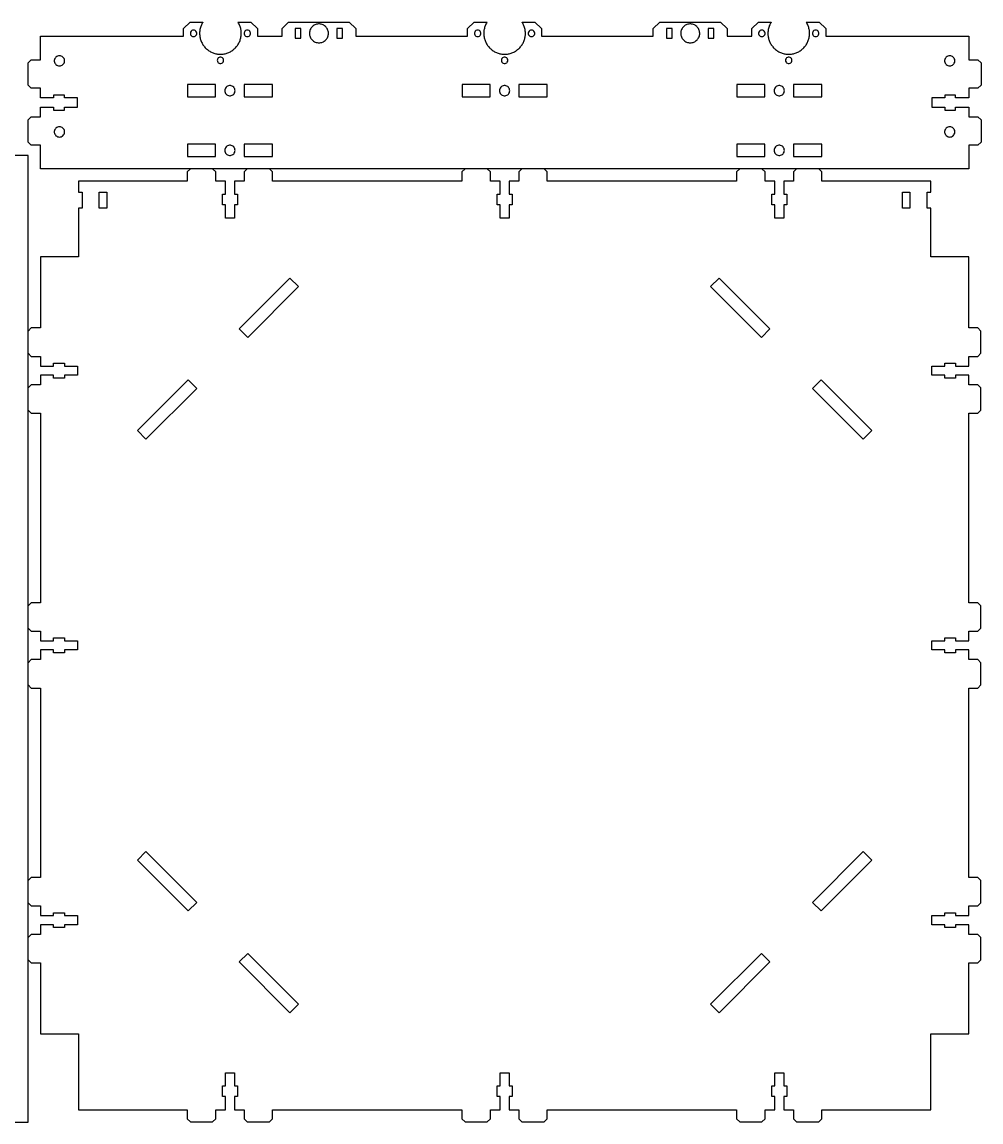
# Model space of a CAD drawing. Extents: x -83 to 769, y -399 to 181.
# Drawn here: x 263 to 769, y -399 to 181 of the extents above; entities that cross this region are included whole.
import ezdxf

# ---------------------------------------------------------------- set-up
doc = ezdxf.new("R2010")
doc.units = 0
doc.layers.add('Layer_1', color=7, linetype='CONTINUOUS')

msp = doc.modelspace()

# ---------------------------------------------------------------- linework, layer by layer
at = {"layer": 'Layer_1', "color": 7}
for points in [[(358.5817, 181.072481), (358.329698, 180.643785), (358.097697, 180.204168), (357.885697, 179.754475), (357.693699, 179.295666), (357.522697, 178.828673), (357.373698, 178.354483), (357.245699, 177.873972), (357.139699, 177.388267), (357.055699, 176.898188), (356.994699, 176.404779), (356.955699, 175.909169), (356.938709, 175.412288), (356.943693, 174.915069), (356.971695, 174.418782), (357.022698, 173.924074), (357.095698, 173.432274), (357.1907, 172.94417), (357.306699, 172.460978), (357.445699, 171.983486), (357.605699, 171.512768), (357.786699, 171.049782), (357.9887, 170.595376), (358.210699, 170.150678), (358.452699, 169.716367), (358.7147, 169.293485), (358.994698, 168.882767), (359.293698, 168.485285), (359.6097, 168.101576), (359.942699, 167.73257), (360.292697, 167.379087), (360.657698, 167.041662), (361.037699, 166.72117), (361.431698, 166.418064), (361.839698, 166.133189), (362.259699, 165.866968), (362.690697, 165.619968), (363.132699, 165.392779), (363.584698, 165.185769), (364.0457, 164.999361), (364.514699, 164.834063), (364.990698, 164.690074), (365.472697, 164.567787), (365.9597, 164.467287), (366.450699, 164.388971), (366.944697, 164.332865), (367.440697, 164.299168), (367.937699, 164.287879), (368.434698, 164.299252), (368.930698, 164.332865), (369.424697, 164.388971), (369.915699, 164.467287), (370.402699, 164.567787), (370.884698, 164.690074), (371.360699, 164.834063), (371.829699, 164.999361), (372.290698, 165.185769), (372.742699, 165.392779), (373.184699, 165.619968), (373.6157, 165.866968), (374.035697, 166.133189), (374.443698, 166.418064), (374.8377, 166.72117), (375.217698, 167.041662), (375.582698, 167.379087), (375.932699, 167.73257), (376.265699, 168.101576), (376.581697, 168.485285), (376.880698, 168.882767), (377.160699, 169.293485), (377.4227, 169.716367), (377.6647, 170.150678), (377.886699, 170.595376), (378.088699, 171.049782), (378.2697, 171.512768), (378.4297, 171.983486), (378.5687, 172.460978), (378.684699, 172.94417), (378.779698, 173.432274), (378.852697, 173.924074), (378.903698, 174.418782), (378.931694, 174.915069), (378.936692, 175.412288), (378.919708, 175.909169), (378.880699, 176.404779), (378.8197, 176.898188), (378.735699, 177.388267), (378.629699, 177.873972), (378.501697, 178.354483), (378.352698, 178.828673), (378.1817, 179.295666), (377.989698, 179.754475), (377.777699, 180.204168), (377.545698, 180.643785), (377.293699, 181.072481), (377.1537, 181.287986), (383.922698, 181.287986), (387.4377, 177.773275), (387.4377, 173.787987), (400.437699, 173.787987), (400.437699, 177.773275), (403.952698, 181.287986), (435.922998, 181.287986), (439.437697, 177.773275), (439.437697, 173.787987), (498.437698, 173.787987), (498.437698, 177.773275), (501.952398, 181.287986), (508.721508, 181.287986), (508.581468, 181.072481), (508.329638, 180.643785), (508.097438, 180.204168), (507.885298, 179.754475), (507.693798, 179.295666), (507.523098, 178.828673), (507.373798, 178.354483), (507.245998, 177.873972), (507.140098, 177.388267), (507.056198, 176.898188), (506.994598, 176.404779), (506.955298, 175.909169), (506.938399, 175.412288), (506.943998, 174.915069), (506.972099, 174.418782), (507.022598, 173.924074), (507.095398, 173.432274), (507.190298, 172.94417), (507.307198, 172.460978), (507.445798, 171.983486), (507.605798, 171.512768), (507.786998, 171.049782), (507.988848, 170.595376), (508.211058, 170.150678), (508.453128, 169.716367), (508.714588, 169.293485), (508.994888, 168.882767), (509.293458, 168.485285), (509.609678, 168.101576), (509.942918, 167.73257), (510.292498, 167.379087), (510.657688, 167.041662), (511.037748, 166.72117), (511.431898, 166.418064), (511.839358, 166.133189), (512.259258, 165.866968), (512.690778, 165.619968), (513.133008, 165.392779), (513.585048, 165.185769), (514.045988, 164.999361), (514.514878, 164.834063), (514.990768, 164.690074), (515.472668, 164.567787), (515.959608, 164.467287), (516.450578, 164.388971), (516.944595, 164.332865), (517.440643, 164.299168), (517.937698, 164.287963), (518.434753, 164.299252), (518.930801, 164.332865), (519.424818, 164.388971), (519.915788, 164.467287), (520.402728, 164.567787), (520.884628, 164.690074), (521.360518, 164.834063), (521.829408, 164.999361), (522.290348, 165.185769), (522.742388, 165.392779), (523.184618, 165.619968), (523.616138, 165.866968), (524.036038, 166.133189), (524.443498, 166.418064), (524.837648, 166.72117), (525.217708, 167.041662), (525.582898, 167.379087), (525.932478, 167.73257), (526.265718, 168.101576), (526.581938, 168.485285), (526.880508, 168.882767), (527.160808, 169.293485), (527.422268, 169.716367), (527.664338, 170.150678), (527.886548, 170.595376), (528.088398, 171.049782), (528.269598, 171.512768), (528.429598, 171.983486), (528.568198, 172.460978), (528.685098, 172.94417), (528.779998, 173.432274), (528.852798, 173.924074), (528.903298, 174.418782), (528.931399, 174.915069), (528.936998, 175.412288), (528.920099, 175.909169), (528.880798, 176.404779), (528.819198, 176.898188), (528.735298, 177.388267), (528.629398, 177.873972), (528.501598, 178.354483), (528.352298, 178.828673), (528.181598, 179.295666), (527.990098, 179.754475), (527.777958, 180.204168), (527.545758, 180.643785), (527.293928, 181.072481), (527.153888, 181.287986), (533.922998, 181.287986), (537.437698, 177.773275), (537.437698, 173.787987), (596.437699, 173.787987), (596.437699, 177.773275), (599.952399, 181.287986), (631.922699, 181.287986), (635.437698, 177.773275), (635.437698, 173.787987), (648.437697, 173.787987), (648.437697, 177.773275), (651.952699, 181.287986), (658.721697, 181.287986), (658.581698, 181.072481), (658.329699, 180.643785), (658.097698, 180.204168), (657.885698, 179.754475), (657.693697, 179.295666), (657.522698, 178.828673), (657.373699, 178.354483), (657.245697, 177.873972), (657.139697, 177.388267), (657.055697, 176.898188), (656.994697, 176.404779), (656.955697, 175.909169), (656.938707, 175.412288), (656.943694, 174.915069), (656.971696, 174.418782), (657.022699, 173.924074), (657.095699, 173.432274), (657.190698, 172.94417), (657.306697, 172.460978), (657.445697, 171.983486), (657.605697, 171.512768), (657.786698, 171.049782), (657.988698, 170.595376), (658.210697, 170.150678), (658.452697, 169.716367), (658.714698, 169.293485), (658.994699, 168.882767), (659.293699, 168.485285), (659.609698, 168.101576), (659.942698, 167.73257), (660.292698, 167.379087), (660.657699, 167.041662), (661.037697, 166.72117), (661.431699, 166.418064), (661.839699, 166.133189), (662.259697, 165.866968), (662.690698, 165.619968), (663.132698, 165.392779), (663.584699, 165.185769), (664.045698, 164.999361), (664.514698, 164.834063), (664.990699, 164.690074), (665.472698, 164.567787), (665.959698, 164.467287), (666.4507, 164.388971), (666.944699, 164.332865), (667.440699, 164.299168), (667.937698, 164.287879), (668.434699, 164.299252), (668.930699, 164.332865), (669.424698, 164.388971), (669.915697, 164.467287), (670.4027, 164.567787), (670.884699, 164.690074), (671.360697, 164.834063), (671.829697, 164.999361), (672.290699, 165.185769), (672.742697, 165.392779), (673.1847, 165.619968), (673.615698, 165.866968), (674.035698, 166.133189), (674.443699, 166.418064), (674.837698, 166.72117), (675.217699, 167.041662), (675.5827, 167.379087), (675.932697, 167.73257), (676.265697, 168.101576), (676.581699, 168.485285), (676.880699, 168.882767), (677.160697, 169.293485), (677.422698, 169.716367), (677.664698, 170.150678), (677.886697, 170.595376), (678.088697, 171.049782), (678.269698, 171.512768), (678.429698, 171.983486), (678.568698, 172.460978), (678.684697, 172.94417), (678.779699, 173.432274), (678.852698, 173.924074), (678.903699, 174.418782), (678.931695, 174.915069), (678.936693, 175.412288), (678.919709, 175.909169), (678.880698, 176.404779), (678.819698, 176.898188), (678.735698, 177.388267), (678.629698, 177.873972), (678.501699, 178.354483), (678.352699, 178.828673), (678.181698, 179.295666), (677.9897, 179.754475), (677.7777, 180.204168), (677.545699, 180.643785), (677.293697, 181.072481), (677.153698, 181.287986), (683.922699, 181.287986), (687.437698, 177.773275), (687.437698, 173.787987), (762.937699, 173.787987), (762.937699, 161.287969), (767.812699, 161.287969), (769.437698, 159.662962), (769.437698, 147.912978), (767.812699, 146.287971), (762.937699, 146.287971), (762.937699, 141.187962), (756.037699, 141.187962), (756.037699, 142.737982), (750.337699, 142.737982), (750.337699, 141.187962), (743.437699, 141.187962), (743.437699, 136.387982), (750.337699, 136.387982), (750.337699, 134.837962), (756.037699, 134.837962), (756.037699, 136.387982), (762.937699, 136.387982), (762.937699, 131.287973), (767.812699, 131.287973), (769.437698, 129.662966), (769.437698, 117.912982), (767.812699, 116.287975), (762.937699, 116.287975), (762.937699, 103.787986), (272.937697, 103.787986), (272.937697, 116.287975), (268.062698, 116.287975), (266.437699, 117.912982), (266.437699, 129.662966), (268.062698, 131.287973), (272.937697, 131.287973), (272.937697, 136.387982), (279.837698, 136.387982), (279.837698, 134.837962), (285.537697, 134.837962), (285.537697, 136.387982), (292.437698, 136.387982), (292.437698, 141.187962), (285.537697, 141.187962), (285.537697, 142.737982), (279.837698, 142.737982), (279.837698, 141.187962), (272.937697, 141.187962), (272.937697, 146.287971), (268.062698, 146.287971), (266.437699, 147.912978), (266.437699, 159.662962), (268.062698, 161.287969), (272.937697, 161.287969), (272.937697, 173.787987), (348.437699, 173.787987), (348.437699, 177.773275), (351.952697, 181.287986), (358.721699, 181.287986), (358.5817, 181.072481)], [(419.688497, 180.281779), (419.192497, 180.232164), (418.703897, 180.133386), (418.227599, 179.986462), (417.768698, 179.792772), (417.330697, 179.554379), (416.918698, 179.273681), (416.536699, 178.953274), (416.188699, 178.596376), (415.877699, 178.206684), (415.6077, 177.787979), (415.379698, 177.344382), (415.197698, 176.88038), (415.062697, 176.400574), (414.976699, 175.909677), (414.939699, 175.412571), (414.951694, 174.914279), (415.013698, 174.419769), (415.124699, 173.933783), (415.283697, 173.461286), (415.488698, 173.00688), (415.7377, 172.575278), (416.028699, 172.170571), (416.358699, 171.796768), (416.723699, 171.457762), (417.120699, 171.156772), (417.546699, 170.896874), (417.995497, 170.680579), (418.463898, 170.51006), (418.946998, 170.387068), (419.439899, 170.312787), (419.9377, 170.287951), (420.435497, 170.312815), (420.928398, 170.387068), (421.411498, 170.51006), (421.879899, 170.680579), (422.329, 170.896874), (422.754297, 171.156772), (423.151598, 171.457762), (423.517, 171.796768), (423.846898, 172.170571), (424.137798, 172.575278), (424.387099, 173.00688), (424.592097, 173.461286), (424.750799, 173.933783), (424.861698, 174.419769), (424.9237, 174.914279), (424.936089, 175.412571), (424.898898, 175.909677), (424.812298, 176.400574), (424.677297, 176.88038), (424.495199, 177.344382), (424.267798, 177.787979), (423.997399, 178.206684), (423.686599, 178.596376), (423.338599, 178.953274), (422.956698, 179.273681), (422.5449, 179.554379), (422.1071, 179.792772), (421.6478, 179.986462), (421.171499, 180.133386), (420.682899, 180.232164), (420.186899, 180.281779), (419.688497, 180.281779)], [(615.688498, 180.281779), (615.192498, 180.232164), (614.703898, 180.133386), (614.227597, 179.986462), (613.768297, 179.792772), (613.330497, 179.554379), (612.918698, 179.273681), (612.536798, 178.953274), (612.188798, 178.596376), (611.877998, 178.206684), (611.607598, 177.787979), (611.380198, 177.344382), (611.198099, 176.88038), (611.063098, 176.400574), (610.976499, 175.909677), (610.939299, 175.412571), (610.951688, 174.914279), (611.013698, 174.419769), (611.124597, 173.933783), (611.283299, 173.461286), (611.488297, 173.00688), (611.737598, 172.575278), (612.028499, 172.170571), (612.358397, 171.796768), (612.723798, 171.457762), (613.1211, 171.156772), (613.546397, 170.896874), (613.995497, 170.680579), (614.463899, 170.51006), (614.946998, 170.387068), (615.439899, 170.312787), (615.937697, 170.287951), (616.435498, 170.312815), (616.928399, 170.387068), (617.411498, 170.51006), (617.8799, 170.680579), (618.328698, 170.896874), (618.754698, 171.156772), (619.151697, 171.457762), (619.516698, 171.796768), (619.846698, 172.170571), (620.137697, 172.575278), (620.386699, 173.00688), (620.5917, 173.461286), (620.750698, 173.933783), (620.861699, 174.419769), (620.923697, 174.914279), (620.935692, 175.412571), (620.898698, 175.909677), (620.812699, 176.400574), (620.677698, 176.88038), (620.495699, 177.344382), (620.267697, 177.787979), (619.997698, 178.206684), (619.686698, 178.596376), (619.338698, 178.953274), (618.956699, 179.273681), (618.544699, 179.554379), (618.106699, 179.792772), (617.647797, 179.986462), (617.171499, 180.133386), (616.682899, 180.232164), (616.186899, 180.281779), (615.688498, 180.281779)], [(353.258698, 176.919073), (352.818699, 176.718074), (352.452699, 176.40128), (352.191697, 175.994174), (352.054698, 175.529862), (352.054698, 175.046077), (352.191697, 174.581765), (352.452699, 174.174688), (352.818699, 173.857865), (353.258698, 173.656866), (353.737699, 173.587976), (354.216698, 173.656866), (354.6567, 173.857865), (355.022699, 174.174688), (355.283699, 174.581765), (355.420698, 175.046077), (355.420698, 175.529862), (355.283699, 175.994174), (355.022699, 176.40128), (354.6567, 176.718074), (354.216698, 176.919073), (353.737699, 176.987963), (353.258698, 176.919073)], [(381.658697, 176.919073), (381.218699, 176.718074), (380.852699, 176.40128), (380.591697, 175.994174), (380.454698, 175.529862), (380.454698, 175.046077), (380.591697, 174.581765), (380.852699, 174.174688), (381.218699, 173.857865), (381.658697, 173.656866), (382.137699, 173.587976), (382.616698, 173.656866), (383.056699, 173.857865), (383.422699, 174.174688), (383.683698, 174.581765), (383.820697, 175.046077), (383.820697, 175.529862), (383.683698, 175.994174), (383.422699, 176.40128), (383.056699, 176.718074), (382.616698, 176.919073), (382.137699, 176.987963), (381.658697, 176.919073)], [(407.437699, 177.787979), (407.437699, 172.787989), (410.437699, 172.787989), (410.437699, 177.787979), (407.437699, 177.787979)], [(429.437698, 177.787979), (429.437698, 172.787989), (432.437697, 172.787989), (432.437697, 177.787979), (429.437698, 177.787979)], [(503.258798, 176.919073), (502.818598, 176.718074), (502.452898, 176.40128), (502.191298, 175.994174), (502.054998, 175.529862), (502.054998, 175.046077), (502.191298, 174.581765), (502.452898, 174.174688), (502.818598, 173.857865), (503.258798, 173.656866), (503.737698, 173.587976), (504.216598, 173.656866), (504.656798, 173.857865), (505.022498, 174.174688), (505.284098, 174.581765), (505.420398, 175.046077), (505.420398, 175.529862), (505.284098, 175.994174), (505.022498, 176.40128), (504.656798, 176.718074), (504.216598, 176.919073), (503.737698, 176.987963), (503.258798, 176.919073)], [(531.658798, 176.919073), (531.218598, 176.718074), (530.852898, 176.40128), (530.591298, 175.994174), (530.454998, 175.529862), (530.454998, 175.046077), (530.591298, 174.581765), (530.852898, 174.174688), (531.218598, 173.857865), (531.658798, 173.656866), (532.137698, 173.587976), (532.616598, 173.656866), (533.056798, 173.857865), (533.422498, 174.174688), (533.684098, 174.581765), (533.820398, 175.046077), (533.820398, 175.529862), (533.684098, 175.994174), (533.422498, 176.40128), (533.056798, 176.718074), (532.616598, 176.919073), (532.137698, 176.987963), (531.658798, 176.919073)], [(603.4377, 177.787979), (603.4377, 172.787989), (606.437699, 172.787989), (606.437699, 177.787979), (603.4377, 177.787979)], [(625.437698, 177.787979), (625.437698, 172.787989), (628.437697, 172.787989), (628.437697, 177.787979), (625.437698, 177.787979)], [(653.258699, 176.919073), (652.818697, 176.718074), (652.452698, 176.40128), (652.191698, 175.994174), (652.054699, 175.529862), (652.054699, 175.046077), (652.191698, 174.581765), (652.452698, 174.174688), (652.818697, 173.857865), (653.258699, 173.656866), (653.737698, 173.587976), (654.216699, 173.656866), (654.656698, 173.857865), (655.022698, 174.174688), (655.2837, 174.581765), (655.420699, 175.046077), (655.420699, 175.529862), (655.2837, 175.994174), (655.022698, 176.40128), (654.656698, 176.718074), (654.216699, 176.919073), (653.737698, 176.987963), (653.258699, 176.919073)], [(681.658698, 176.919073), (681.218697, 176.718074), (680.852697, 176.40128), (680.591698, 175.994174), (680.454699, 175.529862), (680.454699, 175.046077), (680.591698, 174.581765), (680.852697, 174.174688), (681.218697, 173.857865), (681.658698, 173.656866), (682.137697, 173.587976), (682.616699, 173.656866), (683.056698, 173.857865), (683.422697, 174.174688), (683.683699, 174.581765), (683.820699, 175.046077), (683.820699, 175.529862), (683.683699, 175.994174), (683.422697, 176.40128), (683.056698, 176.718074), (682.616699, 176.919073), (682.137697, 176.987963), (681.658698, 176.919073)], [(282.441697, 163.441974), (281.962698, 163.305661), (281.516697, 163.08358), (281.118699, 162.783267), (280.782699, 162.41508), (280.520698, 161.991465), (280.340699, 161.52687), (280.249697, 161.037074), (280.249697, 160.538867), (280.340699, 160.04907), (280.520698, 159.584476), (280.782699, 159.160889), (281.118699, 158.792673), (281.516697, 158.492361), (281.962698, 158.27028), (282.441697, 158.133967), (282.9377, 158.087964), (283.4337, 158.133967), (283.912699, 158.27028), (284.358697, 158.492361), (284.756698, 158.792673), (285.092698, 159.160889), (285.354699, 159.584476), (285.534697, 160.04907), (285.625697, 160.538867), (285.625697, 161.037074), (285.534697, 161.52687), (285.354699, 161.991465), (285.092698, 162.41508), (284.756698, 162.783267), (284.358697, 163.08358), (283.912699, 163.305661), (283.4337, 163.441974), (282.9377, 163.487976), (282.441697, 163.441974)], [(367.695699, 162.77068), (367.231698, 162.634367), (366.824699, 162.372775), (366.507699, 162.007072), (366.306697, 161.566861), (366.2377, 161.087987), (366.306697, 160.608971), (366.507699, 160.168874), (366.824699, 159.80317), (367.231698, 159.541578), (367.695699, 159.405265), (368.179699, 159.405265), (368.643698, 159.541578), (369.050699, 159.80317), (369.367699, 160.168874), (369.568698, 160.608971), (369.637699, 161.087987), (369.568698, 161.566861), (369.367699, 162.007072), (369.050699, 162.372775), (368.643698, 162.634367), (368.179699, 162.77068), (367.695699, 162.77068)], [(517.69577, 162.77068), (517.231506, 162.634367), (516.824448, 162.372775), (516.507568, 162.007072), (516.306568, 161.566861), (516.237698, 161.087987), (516.306568, 160.608971), (516.507568, 160.168874), (516.824448, 159.80317), (517.231506, 159.541578), (517.69577, 159.405265), (518.179626, 159.405265), (518.64389, 159.541578), (519.050948, 159.80317), (519.367828, 160.168874), (519.568828, 160.608971), (519.637698, 161.087987), (519.568828, 161.566861), (519.367828, 162.007072), (519.050948, 162.372775), (518.64389, 162.634367), (518.179626, 162.77068), (517.69577, 162.77068)], [(667.695698, 162.77068), (667.231699, 162.634367), (666.824698, 162.372775), (666.507697, 162.007072), (666.306699, 161.566861), (666.237698, 161.087987), (666.306699, 160.608971), (666.507697, 160.168874), (666.824698, 159.80317), (667.231699, 159.541578), (667.695698, 159.405265), (668.179697, 159.405265), (668.643699, 159.541578), (669.050697, 159.80317), (669.367698, 160.168874), (669.568699, 160.608971), (669.637697, 161.087987), (669.568699, 161.566861), (669.367698, 162.007072), (669.050697, 162.372775), (668.643699, 162.634367), (668.179697, 162.77068), (667.695698, 162.77068)], [(752.441697, 163.441974), (751.962698, 163.305661), (751.516699, 163.08358), (751.118698, 162.783267), (750.782699, 162.41508), (750.520698, 161.991465), (750.340699, 161.52687), (750.2497, 161.037074), (750.2497, 160.538867), (750.340699, 160.04907), (750.520698, 159.584476), (750.782699, 159.160889), (751.118698, 158.792673), (751.516699, 158.492361), (751.962698, 158.27028), (752.441697, 158.133967), (752.937697, 158.087964), (753.4337, 158.133967), (753.912698, 158.27028), (754.3587, 158.492361), (754.756698, 158.792673), (755.092698, 159.160889), (755.354699, 159.584476), (755.534697, 160.04907), (755.6257, 160.538867), (755.6257, 161.037074), (755.534697, 161.52687), (755.354699, 161.991465), (755.092698, 162.41508), (754.756698, 162.783267), (754.3587, 163.08358), (753.912698, 163.305661), (753.4337, 163.441974), (752.937697, 163.487976), (752.441697, 163.441974)], [(350.487699, 148.237986), (350.487699, 141.837976), (365.387697, 141.837976), (365.387697, 148.237986), (350.487699, 148.237986)], [(372.688699, 147.726486), (372.198699, 147.634877), (371.734697, 147.454875), (371.310698, 147.192578), (370.942697, 146.856988), (370.641699, 146.459365), (370.419697, 146.013284), (370.2837, 145.534071), (370.237697, 145.037981), (370.2837, 144.541862), (370.419697, 144.062564), (370.641699, 143.616568), (370.942697, 143.218974), (371.310698, 142.883383), (371.734697, 142.621086), (372.198699, 142.441085), (372.688699, 142.349475), (373.1867, 142.349475), (373.676699, 142.441085), (374.140698, 142.621086), (374.564697, 142.883383), (374.932698, 143.218974), (375.2337, 143.616568), (375.455698, 144.062564), (375.591699, 144.541862), (375.637698, 145.037981), (375.591699, 145.534071), (375.455698, 146.013284), (375.2337, 146.459365), (374.932698, 146.856988), (374.564697, 147.192578), (374.140698, 147.454875), (373.676699, 147.634877), (373.1867, 147.726486), (372.688699, 147.726486)], [(380.487698, 148.237986), (380.487698, 141.837976), (395.387699, 141.837976), (395.387699, 148.237986), (380.487698, 148.237986)], [(495.487698, 148.237986), (495.487698, 141.837976), (510.387708, 141.837976), (510.387708, 148.237986), (495.487698, 148.237986)], [(517.688583, 147.726486), (517.198822, 147.634877), (516.734208, 147.454875), (516.310588, 147.192578), (515.942378, 146.856988), (515.642118, 146.459365), (515.420028, 146.013284), (515.283678, 145.534071), (515.237698, 145.037981), (515.283678, 144.541862), (515.420028, 144.062564), (515.642118, 143.616568), (515.942378, 143.218974), (516.310588, 142.883383), (516.734208, 142.621086), (517.198822, 142.441085), (517.688583, 142.349475), (518.186813, 142.349475), (518.676574, 142.441085), (519.141188, 142.621086), (519.564808, 142.883383), (519.933018, 143.218974), (520.233278, 143.616568), (520.455368, 144.062564), (520.591718, 144.541862), (520.637698, 145.037981), (520.591718, 145.534071), (520.455368, 146.013284), (520.233278, 146.459365), (519.933018, 146.856988), (519.564808, 147.192578), (519.141188, 147.454875), (518.676574, 147.634877), (518.186813, 147.726486), (517.688583, 147.726486)], [(525.487688, 148.237986), (525.487688, 141.837976), (540.387698, 141.837976), (540.387698, 148.237986), (525.487688, 148.237986)], [(640.487697, 148.237986), (640.487697, 141.837976), (655.387699, 141.837976), (655.387699, 148.237986), (640.487697, 148.237986)], [(662.688697, 147.726486), (662.198697, 147.634877), (661.734699, 147.454875), (661.310699, 147.192578), (660.942698, 146.856988), (660.641697, 146.459365), (660.419698, 146.013284), (660.283698, 145.534071), (660.237699, 145.037981), (660.283698, 144.541862), (660.419698, 144.062564), (660.641697, 143.616568), (660.942698, 143.218974), (661.310699, 142.883383), (661.734699, 142.621086), (662.198697, 142.441085), (662.688697, 142.349475), (663.186698, 142.349475), (663.676698, 142.441085), (664.140699, 142.621086), (664.564699, 142.883383), (664.9327, 143.218974), (665.233698, 143.616568), (665.4557, 144.062564), (665.591697, 144.541862), (665.637699, 145.037981), (665.591697, 145.534071), (665.4557, 146.013284), (665.233698, 146.459365), (664.9327, 146.856988), (664.564699, 147.192578), (664.140699, 147.454875), (663.676698, 147.634877), (663.186698, 147.726486), (662.688697, 147.726486)], [(670.487699, 148.237986), (670.487699, 141.837976), (685.387698, 141.837976), (685.387698, 148.237986), (670.487699, 148.237986)], [(282.441697, 125.941978), (281.962698, 125.805665), (281.516697, 125.583584), (281.118699, 125.283272), (280.782699, 124.915085), (280.520698, 124.491469), (280.340699, 124.026875), (280.249697, 123.537078), (280.249697, 123.038843), (280.340699, 122.549075), (280.520698, 122.084452), (280.782699, 121.660865), (281.118699, 121.29265), (281.516697, 120.992393), (281.962698, 120.770284), (282.441697, 120.633943), (282.9377, 120.587969), (283.4337, 120.633943), (283.912699, 120.770284), (284.358697, 120.992393), (284.756698, 121.29265), (285.092698, 121.660865), (285.354699, 122.084452), (285.534697, 122.549075), (285.625697, 123.038843), (285.625697, 123.537078), (285.534697, 124.026875), (285.354699, 124.491469), (285.092698, 124.915085), (284.756698, 125.283272), (284.358697, 125.583584), (283.912699, 125.805665), (283.4337, 125.941978), (282.9377, 125.987981), (282.441697, 125.941978)], [(752.441697, 125.941978), (751.962698, 125.805665), (751.516699, 125.583584), (751.118698, 125.283272), (750.782699, 124.915085), (750.520698, 124.491469), (750.340699, 124.026875), (750.2497, 123.537078), (750.2497, 123.038843), (750.340699, 122.549075), (750.520698, 122.084452), (750.782699, 121.660865), (751.118698, 121.29265), (751.516699, 120.992393), (751.962698, 120.770284), (752.441697, 120.633943), (752.937697, 120.587969), (753.4337, 120.633943), (753.912698, 120.770284), (754.3587, 120.992393), (754.756698, 121.29265), (755.092698, 121.660865), (755.354699, 122.084452), (755.534697, 122.549075), (755.6257, 123.038843), (755.6257, 123.537078), (755.534697, 124.026875), (755.354699, 124.491469), (755.092698, 124.915085), (754.756698, 125.283272), (754.3587, 125.583584), (753.912698, 125.805665), (753.4337, 125.941978), (752.937697, 125.987981), (752.441697, 125.941978)], [(350.487699, 116.737978), (350.487699, 110.337968), (365.387697, 110.337968), (365.387697, 116.737978), (350.487699, 116.737978)], [(372.688699, 116.22645), (372.198699, 116.134897), (371.734697, 115.954896), (371.310698, 115.692599), (370.942697, 115.356952), (370.641699, 114.959329), (370.419697, 114.513305), (370.2837, 114.034092), (370.237697, 113.537973), (370.2837, 113.041855), (370.419697, 112.562641), (370.641699, 112.116617), (370.942697, 111.718994), (371.310698, 111.383348), (371.734697, 111.12105), (372.198699, 110.941049), (372.688699, 110.849496), (373.1867, 110.849496), (373.676699, 110.941049), (374.140698, 111.12105), (374.564697, 111.383348), (374.932698, 111.718994), (375.2337, 112.116617), (375.455698, 112.562641), (375.591699, 113.041855), (375.637698, 113.537973), (375.591699, 114.034092), (375.455698, 114.513305), (375.2337, 114.959329), (374.932698, 115.356952), (374.564697, 115.692599), (374.140698, 115.954896), (373.676699, 116.134897), (373.1867, 116.22645), (372.688699, 116.22645)], [(380.487698, 116.737978), (380.487698, 110.337968), (395.387699, 110.337968), (395.387699, 116.737978), (380.487698, 116.737978)], [(640.487697, 116.737978), (640.487697, 110.337968), (655.387699, 110.337968), (655.387699, 116.737978), (640.487697, 116.737978)], [(662.688697, 116.22645), (662.198697, 116.134897), (661.734699, 115.954896), (661.310699, 115.692599), (660.942698, 115.356952), (660.641697, 114.959329), (660.419698, 114.513305), (660.283698, 114.034092), (660.237699, 113.537973), (660.283698, 113.041855), (660.419698, 112.562641), (660.641697, 112.116617), (660.942698, 111.718994), (661.310699, 111.383348), (661.734699, 111.12105), (662.198697, 110.941049), (662.688697, 110.849496), (663.186698, 110.849496), (663.676698, 110.941049), (664.140699, 111.12105), (664.564699, 111.383348), (664.9327, 111.718994), (665.233698, 112.116617), (665.4557, 112.562641), (665.591697, 113.041855), (665.637699, 113.537973), (665.591697, 114.034092), (665.4557, 114.513305), (665.233698, 114.959329), (664.9327, 115.356952), (664.564699, 115.692599), (664.140699, 115.954896), (663.676698, 116.134897), (663.186698, 116.22645), (662.688697, 116.22645)], [(670.487699, 116.737978), (670.487699, 110.337968), (685.387698, 110.337968), (685.387698, 116.737978), (670.487699, 116.737978)], [(196.474585, -399.177523), (266.474583, -399.177523), (266.474583, 110.822473)], [(266.474583, 110.822473), (253.974586, 110.822473)], [(352.056253, 103.822473), (350.431274, 102.197494), (350.431274, 97.322472), (292.931262, 97.322472), (292.931262, 91.572476), (294.931258, 91.572476), (294.931258, 83.072479), (292.931262, 83.072479), (292.931262, 57.322496), (272.931263, 57.322496), (272.931263, 19.822472), (268.056241, 19.822472), (266.431262, 18.197493)], [(266.431262, -313.552528), (268.056241, -315.177507), (272.931263, -315.177507), (272.931263, -352.677531), (292.931262, -352.677531), (292.931262, -392.677508), (350.431274, -392.677508), (350.431274, -397.55253), (352.056253, -399.177509), (363.806265, -399.177509), (365.431272, -397.55253), (365.431272, -392.677508), (370.531254, -392.677508), (370.531254, -385.777513), (368.981261, -385.777513), (368.981261, -380.077527), (370.531254, -380.077527), (370.531254, -373.177532), (375.331261, -373.177532), (375.331261, -380.077527), (376.881254, -380.077527), (376.881254, -385.777513), (375.331261, -385.777513), (375.331261, -392.677508), (380.431271, -392.677508), (380.431271, -397.55253), (382.056278, -399.177509), (393.806261, -399.177509), (395.431269, -397.55253), (395.431269, -392.677508), (495.431266, -392.677508), (495.431266, -397.55253), (497.056274, -399.177509), (508.806257, -399.177509), (510.431265, -397.55253), (510.431265, -392.677508), (515.531274, -392.677508), (515.531274, -385.777513), (513.981253, -385.777513), (513.981253, -380.077527), (515.531274, -380.077527), (515.531274, -373.177532), (520.331253, -373.177532), (520.331253, -380.077527), (521.881274, -380.077527), (521.881274, -385.777513), (520.331253, -385.777513), (520.331253, -392.677508), (525.431263, -392.677508), (525.431263, -397.55253), (527.05627, -399.177509), (538.806254, -399.177509), (540.431261, -397.55253), (540.431261, -392.677508), (640.431259, -392.677508), (640.431259, -397.55253), (642.056266, -399.177509), (653.806249, -399.177509), (655.431257, -397.55253), (655.431257, -392.677508), (660.531266, -392.677508), (660.531266, -385.777513), (658.981274, -385.777513), (658.981274, -380.077527), (660.531266, -380.077527), (660.531266, -373.177532), (665.331274, -373.177532), (665.331274, -380.077527), (666.881266, -380.077527), (666.881266, -385.777513), (665.331274, -385.777513), (665.331274, -392.677508), (670.431255, -392.677508), (670.431255, -397.55253), (672.056262, -399.177509), (683.806274, -399.177509), (685.431253, -397.55253), (685.431253, -392.677508), (742.931265, -392.677508), (742.931265, -352.677531), (762.931253, -352.677531), (762.931253, -315.177507), (767.806275, -315.177507), (769.431255, -313.552528), (769.431255, -301.802516), (767.806275, -300.177509), (762.931253, -300.177509), (762.931253, -295.077528), (756.031259, -295.077528), (756.031259, -296.62752), (750.331273, -296.62752), (750.331273, -295.077528), (743.431278, -295.077528), (743.431278, -290.27752), (750.331273, -290.27752), (750.331273, -288.727528), (756.031259, -288.727528), (756.031259, -290.27752), (762.931253, -290.27752), (762.931253, -285.177511), (767.806275, -285.177511), (769.431255, -283.552532), (769.431255, -271.80252), (767.806275, -270.177513), (762.931253, -270.177513), (762.931253, -170.177515), (767.806275, -170.177515), (769.431255, -168.552508), (769.431255, -156.802524), (767.806275, -155.177517), (762.931253, -155.177517), (762.931253, -150.077507), (756.031259, -150.077507), (756.031259, -151.627528), (750.331273, -151.627528), (750.331273, -150.077507), (743.431278, -150.077507), (743.431278, -145.277528), (750.331273, -145.277528), (750.331273, -143.727507), (756.031259, -143.727507), (756.031259, -145.277528), (762.931253, -145.277528), (762.931253, -140.177519), (767.806275, -140.177519), (769.431255, -138.552511), (769.431255, -126.802528), (767.806275, -125.17752), (762.931253, -125.17752), (762.931253, -25.177523), (767.806275, -25.177523), (769.431255, -23.552516), (769.431255, -11.802504), (767.806275, -10.177525), (762.931253, -10.177525), (762.931253, -5.077515), (756.031259, -5.077515), (756.031259, -6.627508), (750.331273, -6.627508), (750.331273, -5.077515), (743.431278, -5.077515), (743.431278, -0.277508), (750.331273, -0.277508), (750.331273, 1.272485), (756.031259, 1.272485), (756.031259, -0.277508), (762.931253, -0.277508), (762.931253, 4.822474), (767.806275, 4.822474), (769.431255, 6.447481), (769.431255, 18.197493), (767.806275, 19.822472), (762.931253, 19.822472), (762.931253, 57.322496), (742.931265, 57.322496), (742.931265, 83.072479), (740.931269, 83.072479), (740.931269, 91.572476), (742.931265, 91.572476), (742.931265, 97.322472), (685.431253, 97.322472), (685.431253, 102.197494), (683.806274, 103.822473)], [(382.056278, 103.822473), (380.431271, 102.197494), (380.431271, 97.322472), (375.331261, 97.322472), (375.331261, 90.422477), (376.881254, 90.422477), (376.881254, 84.722492), (375.331261, 84.722492), (375.331261, 77.822469), (370.531254, 77.822469), (370.531254, 84.722492), (368.981261, 84.722492), (368.981261, 90.422477), (370.531254, 90.422477), (370.531254, 97.322472), (365.431272, 97.322472), (365.431272, 102.197494), (363.806265, 103.822473)], [(497.056274, 103.822473), (495.431266, 102.197494), (495.431266, 97.322472), (395.431269, 97.322472), (395.431269, 102.197494), (393.806261, 103.822473)], [(527.05627, 103.822473), (525.431263, 102.197494), (525.431263, 97.322472), (520.331253, 97.322472), (520.331253, 90.422477), (521.881274, 90.422477), (521.881274, 84.722492), (520.331253, 84.722492), (520.331253, 77.822469), (515.531274, 77.822469), (515.531274, 84.722492), (513.981253, 84.722492), (513.981253, 90.422477), (515.531274, 90.422477), (515.531274, 97.322472), (510.431265, 97.322472), (510.431265, 102.197494), (508.806257, 103.822473)], [(642.056266, 103.822473), (640.431259, 102.197494), (640.431259, 97.322472), (540.431261, 97.322472), (540.431261, 102.197494), (538.806254, 103.822473)], [(665.331274, 90.422477), (666.881266, 90.422477), (666.881266, 84.722492), (665.331274, 84.722492), (665.331274, 77.822469), (660.531266, 77.822469), (660.531266, 84.722492), (658.981274, 84.722492), (658.981274, 90.422477), (660.531266, 90.422477), (660.531266, 97.322472), (655.431257, 97.322472), (655.431257, 102.197494), (653.806249, 103.822473)], [(672.056262, 103.822473), (670.431255, 102.197494), (670.431255, 97.322472), (665.331274, 97.322472), (665.331274, 90.422477)], [(303.931268, 83.072479), (303.931268, 91.572476), (307.93126, 91.572476), (307.93126, 83.072479), (303.931268, 83.072479)], [(727.931267, 83.072479), (727.931267, 91.572476), (731.931259, 91.572476), (731.931259, 83.072479), (727.931267, 83.072479)], [(377.81826, 19.376476), (404.617263, 46.17548), (409.143261, 41.65047), (382.34327, 14.850478), (377.81826, 19.376476)], [(626.719266, 41.65047), (631.245264, 46.17548), (658.044268, 19.376476), (653.519258, 14.850478), (626.719266, 41.65047)], [(266.431262, 6.447481), (268.056241, 4.822474), (272.931263, 4.822474), (272.931263, -0.277508), (279.831257, -0.277508), (279.831257, 1.272485), (285.531243, 1.272485), (285.531243, -0.277508), (292.431249, -0.277508), (292.431249, -5.077515), (285.531243, -5.077515), (285.531243, -6.627508), (279.831257, -6.627508), (279.831257, -5.077515), (272.931263, -5.077515), (272.931263, -10.177525), (268.056241, -10.177525), (266.431262, -11.802504)], [(324.078266, -34.363518), (350.87727, -7.564514), (355.403268, -12.089524), (328.603276, -38.889515), (324.078266, -34.363518)], [(680.45926, -12.089524), (684.985257, -7.564514), (711.784261, -34.363518), (707.259251, -38.889515), (680.45926, -12.089524)], [(266.431262, -23.552516), (268.056241, -25.177523), (272.931263, -25.177523), (272.931263, -125.17752), (268.056241, -125.17752), (266.431262, -126.802528)], [(266.431262, -138.552511), (268.056241, -140.177519), (272.931263, -140.177519), (272.931263, -145.277528), (279.831257, -145.277528), (279.831257, -143.727507), (285.531243, -143.727507), (285.531243, -145.277528), (292.431249, -145.277528), (292.431249, -150.077507), (285.531243, -150.077507), (285.531243, -151.627528), (279.831257, -151.627528), (279.831257, -150.077507), (272.931263, -150.077507), (272.931263, -155.177517), (268.056241, -155.177517), (266.431262, -156.802524)], [(266.431262, -168.552508), (268.056241, -170.177515), (272.931263, -170.177515), (272.931263, -270.177513), (268.056241, -270.177513), (266.431262, -271.80252)], [(324.078266, -260.991518), (328.603276, -256.46552), (355.403268, -283.265512), (350.87727, -287.790522), (324.078266, -260.991518)], [(680.45926, -283.265512), (707.259251, -256.46552), (711.784261, -260.991518), (684.985257, -287.790522), (680.45926, -283.265512)], [(266.431262, -283.552532), (268.056241, -285.177511), (272.931263, -285.177511), (272.931263, -290.27752), (279.831257, -290.27752), (279.831257, -288.727528), (285.531243, -288.727528), (285.531243, -290.27752), (292.431249, -290.27752), (292.431249, -295.077528), (285.531243, -295.077528), (285.531243, -296.62752), (279.831257, -296.62752), (279.831257, -295.077528), (272.931263, -295.077528), (272.931263, -300.177509), (268.056241, -300.177509), (266.431262, -301.802516)], [(377.81826, -314.731512), (382.34327, -310.205514), (409.143261, -337.005505), (404.617263, -341.530515), (377.81826, -314.731512)], [(626.719266, -337.005505), (653.519258, -310.205514), (658.044268, -314.731512), (631.245264, -341.530515), (626.719266, -337.005505)]]:
    msp.add_lwpolyline(points, dxfattribs=at)

doc.saveas('drawing.dxf')
